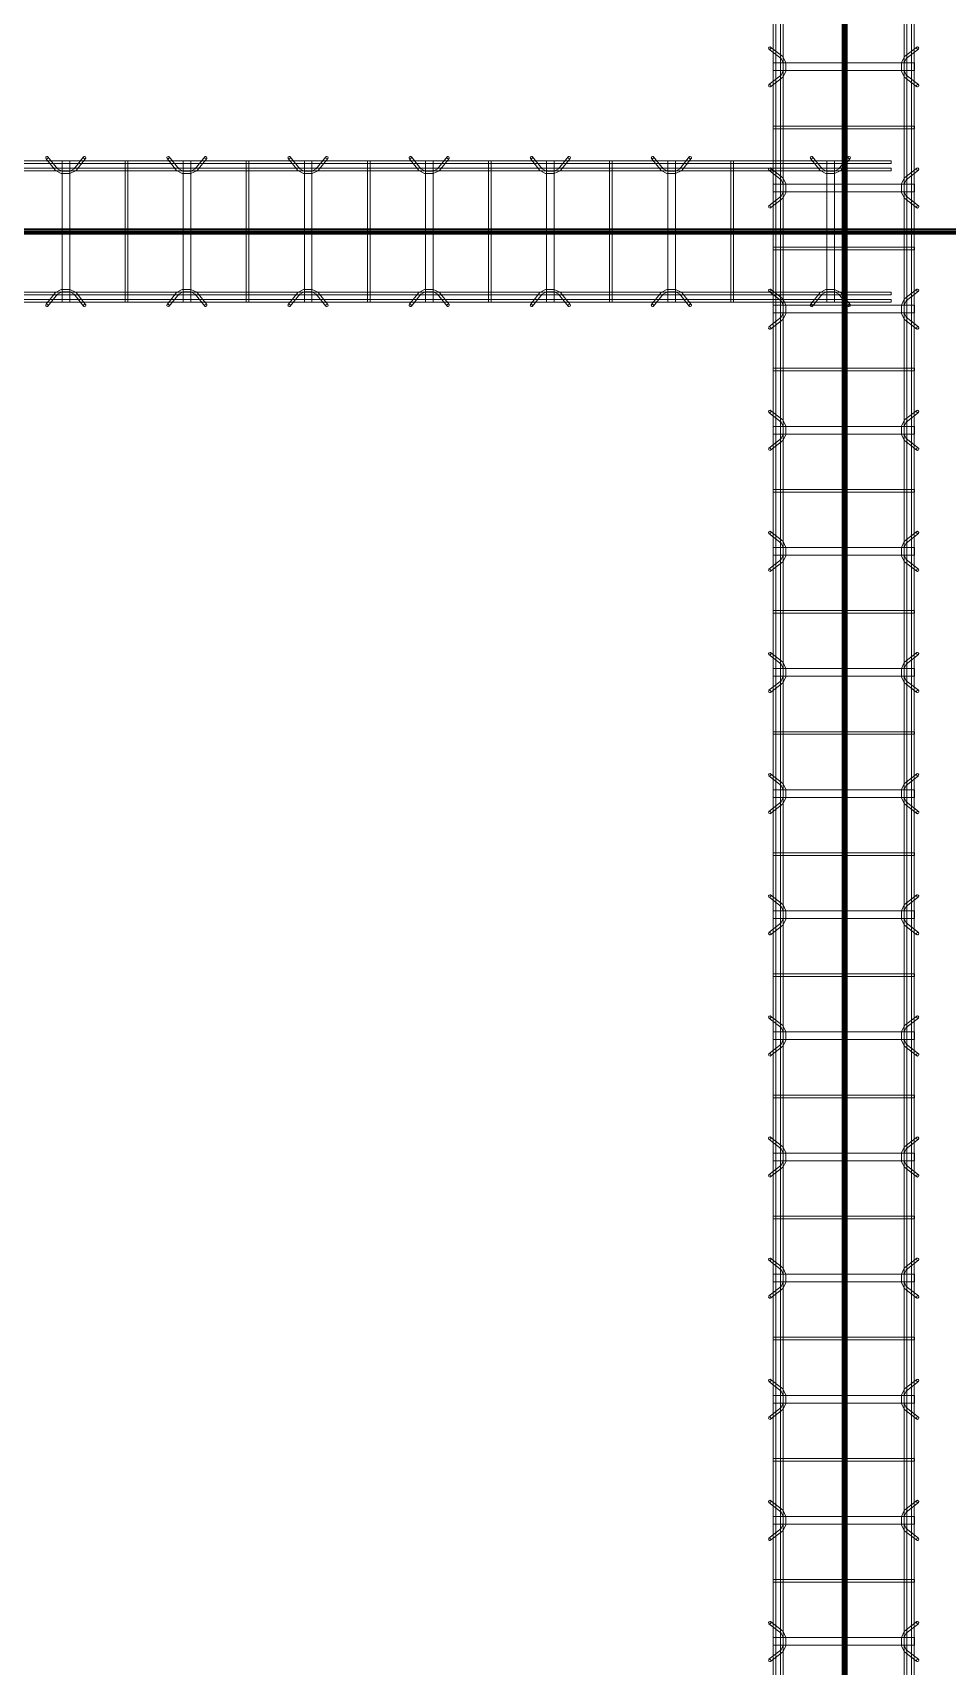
# Model space of a CAD drawing. Header units: inches. Extents: x -19229 to -222, y -6301 to 12387.
# Drawn here: x -3398.3 to -3307.6, y 10325 to 10486.9 of the extents above; entities that cross this region are included whole.
import ezdxf

# ---------------------------------------------------------------- set-up
doc = ezdxf.new("R2010")
doc.units = ezdxf.units.IN
doc.header["$MEASUREMENT"] = 0
doc.linetypes.add('Grid Line 1_2_', pattern=[0.875, 0.5, -0.125, 0.125, -0.125])
for name, color, linetype, lineweight in [('A-GENM', 13, 'Continuous', 9), ('S-BEAM', 12, 'Continuous', 9), ('S-GRID', 1, 'Continuous', 9)]:
    doc.layers.add(name, color=color, linetype=linetype, lineweight=lineweight)

# ---------------------------------------------------------------- blocks, each defined once
blk = doc.blocks.new('Dowel bar assembly - Dowel bar assembly-671876-SLAB ON GROUND JOINTS')
at = {"layer": 'S-BEAM'}
for p, q in [((1628, 1.98), (0, 1.98)), ((0, 1.72), (1628, 1.72)), ((424.02, 2.23), (424.97, 1.03)), ((425.18, 1.19), (424.23, 2.39)), ((425.62, 1.99), (425.62, -12.01)), ((426.38, 1.99), (425.62, 1.99)), ((425.62, 1.99), (426.38, 1.99)), ((426.38, -12.01), (426.38, 1.99)), ((427.76, 2.39), (426.81, 1.19)), ((427.01, 1.03), (427.96, 2.23)), ((431.87, 1.99), (431.87, -12.01)), ((432.13, 1.99), (431.87, 1.99)), ((431.87, 1.99), (432.13, 1.99)), ((432.13, -12.01), (432.13, 1.99)), ((436.02, 2.23), (436.97, 1.03)), ((437.18, 1.19), (436.23, 2.39)), ((437.62, 1.99), (437.62, -12.01)), ((438.38, 1.99), (437.62, 1.99)), ((437.62, 1.99), (438.38, 1.99)), ((438.38, -12.01), (438.38, 1.99)), ((439.76, 2.39), (438.81, 1.19)), ((439.01, 1.03), (439.96, 2.23)), ((443.87, 1.99), (443.87, -12.01)), ((444.13, 1.99), (443.87, 1.99)), ((443.87, 1.99), (444.13, 1.99)), ((444.13, -12.01), (444.13, 1.99)), ((448.02, 2.23), (448.97, 1.03)), ((449.18, 1.19), (448.23, 2.39)), ((449.62, 1.99), (449.62, -12.01)), ((450.38, 1.99), (449.62, 1.99)), ((449.62, 1.99), (450.38, 1.99)), ((450.38, -12.01), (450.38, 1.99)), ((451.76, 2.39), (450.81, 1.19)), ((451.01, 1.03), (451.96, 2.23)), ((455.87, 1.99), (455.87, -12.01)), ((456.13, 1.99), (455.87, 1.99)), ((455.87, 1.99), (456.13, 1.99)), ((456.13, -12.01), (456.13, 1.99)), ((460.02, 2.23), (460.97, 1.03)), ((461.18, 1.19), (460.23, 2.39)), ((461.62, 1.99), (461.62, -12.01)), ((462.38, 1.99), (461.62, 1.99)), ((461.62, 1.99), (462.38, 1.99)), ((462.38, -12.01), (462.38, 1.99)), ((463.76, 2.39), (462.81, 1.19)), ((463.01, 1.03), (463.96, 2.23)), ((467.87, 1.99), (467.87, -12.01)), ((468.13, 1.99), (467.87, 1.99)), ((467.87, 1.99), (468.13, 1.99)), ((468.13, -12.01), (468.13, 1.99)), ((472.02, 2.23), (472.97, 1.03)), ((473.18, 1.19), (472.23, 2.39)), ((473.62, 1.99), (473.62, -12.01)), ((474.38, 1.99), (473.62, 1.99)), ((473.62, 1.99), (474.38, 1.99)), ((474.38, -12.01), (474.38, 1.99)), ((475.76, 2.39), (474.81, 1.19)), ((475.01, 1.03), (475.96, 2.23)), ((479.87, 1.99), (479.87, -12.01)), ((480.13, 1.99), (479.87, 1.99)), ((479.87, 1.99), (480.13, 1.99)), ((480.13, -12.01), (480.13, 1.99)), ((484.02, 2.23), (484.97, 1.03)), ((485.18, 1.19), (484.23, 2.39)), ((485.62, 1.99), (485.62, -12.01)), ((486.38, 1.99), (485.62, 1.99)), ((485.62, 1.99), (486.38, 1.99)), ((486.38, -12.01), (486.38, 1.99)), ((487.76, 2.39), (486.81, 1.19)), ((487.01, 1.03), (487.96, 2.23)), ((491.87, 1.99), (491.87, -12.01)), ((492.13, 1.99), (491.87, 1.99)), ((491.87, 1.99), (492.13, 1.99)), ((492.13, -12.01), (492.13, 1.99)), ((496.02, 2.23), (496.97, 1.03)), ((497.18, 1.19), (496.23, 2.39)), ((497.62, 1.99), (497.62, -12.01)), ((498.38, 1.99), (497.62, 1.99)), ((497.62, 1.99), (498.38, 1.99)), ((498.38, -12.01), (498.38, 1.99)), ((499.76, 2.39), (498.81, 1.19)), ((499.01, 1.03), (499.96, 2.23)), ((503.87, 1.99), (503.87, -12.01)), ((504.13, 1.99), (503.87, 1.99)), ((503.87, 1.99), (504.13, 1.99)), ((504.13, -12.01), (504.13, 1.99)), ((508.02, 2.23), (508.97, 1.03)), ((509.18, 1.19), (508.23, 2.39)), ((509.62, 1.99), (509.62, -12.01)), ((510.38, 1.99), (509.62, 1.99)), ((509.62, 1.99), (510.38, 1.99)), ((510.38, -12.01), (510.38, 1.99)), ((511.76, 2.39), (510.81, 1.19)), ((511.01, 1.03), (511.96, 2.23)), ((515.87, 1.99), (515.87, -12.01)), ((516.13, 1.99), (515.87, 1.99)), ((515.87, 1.99), (516.13, 1.99)), ((516.13, -12.01), (516.13, 1.99)), ((520.02, 2.23), (520.97, 1.03)), ((521.18, 1.19), (520.23, 2.39)), ((521.62, 1.99), (521.62, -12.01)), ((522.38, 1.99), (521.62, 1.99)), ((521.62, 1.99), (522.38, 1.99)), ((522.38, -12.01), (522.38, 1.99)), ((523.76, 2.39), (522.81, 1.19)), ((523.01, 1.03), (523.96, 2.23)), ((527.87, 1.99), (527.87, -12.01)), ((528.13, 1.99), (527.87, 1.99)), ((527.87, 1.99), (528.13, 1.99)), ((528.13, -12.01), (528.13, 1.99)), ((532.02, 2.23), (532.97, 1.03)), ((533.18, 1.19), (532.23, 2.39)), ((533.62, 1.99), (533.62, -12.01)), ((534.38, 1.99), (533.62, 1.99)), ((533.62, 1.99), (534.38, 1.99)), ((534.38, -12.01), (534.38, 1.99)), ((535.76, 2.39), (534.81, 1.19)), ((535.01, 1.03), (535.96, 2.23)), ((539.87, 1.99), (539.87, -12.01)), ((540.13, 1.99), (539.87, 1.99)), ((539.87, 1.99), (540.13, 1.99)), ((540.13, -12.01), (540.13, 1.99)), ((544.02, 2.23), (544.97, 1.03)), ((545.18, 1.19), (544.23, 2.39)), ((545.62, 1.99), (545.62, -12.01)), ((546.38, 1.99), (545.62, 1.99)), ((545.62, 1.99), (546.38, 1.99)), ((546.38, -12.01), (546.38, 1.99)), ((547.76, 2.39), (546.81, 1.19)), ((547.01, 1.03), (547.96, 2.23)), ((551.87, 1.99), (551.87, -12.01)), ((552.13, 1.99), (551.87, 1.99)), ((551.87, 1.99), (552.13, 1.99)), ((552.13, -12.01), (552.13, 1.99)), ((556.02, 2.23), (556.97, 1.03)), ((557.18, 1.19), (556.23, 2.39)), ((557.62, 1.99), (557.62, -12.01)), ((558.38, 1.99), (557.62, 1.99)), ((557.62, 1.99), (558.38, 1.99)), ((558.38, -12.01), (558.38, 1.99)), ((559.76, 2.39), (558.81, 1.19)), ((559.01, 1.03), (559.96, 2.23)), ((563.87, 1.99), (563.87, -12.01)), ((564.13, 1.99), (563.87, 1.99)), ((563.87, 1.99), (564.13, 1.99)), ((564.13, -12.01), (564.13, 1.99)), ((568.02, 2.23), (568.97, 1.03)), ((569.18, 1.19), (568.23, 2.39)), ((569.62, 1.99), (569.62, -12.01)), ((570.38, 1.99), (569.62, 1.99)), ((569.62, 1.99), (570.38, 1.99)), ((570.38, -12.01), (570.38, 1.99)), ((571.76, 2.39), (570.81, 1.19)), ((571.01, 1.03), (571.96, 2.23)), ((575.87, 1.99), (575.87, -12.01)), ((576.13, 1.99), (575.87, 1.99)), ((575.87, 1.99), (576.13, 1.99)), ((576.13, -12.01), (576.13, 1.99)), ((580.02, 2.23), (580.97, 1.03)), ((581.18, 1.19), (580.23, 2.39)), ((581.62, 1.99), (581.62, -12.01)), ((582.38, 1.99), (581.62, 1.99)), ((581.62, 1.99), (582.38, 1.99)), ((582.38, -12.01), (582.38, 1.99)), ((583.76, 2.39), (582.81, 1.19)), ((583.01, 1.03), (583.96, 2.23)), ((1628, 1.25), (0, 1.25)), ((0, 0.99), (1628, 0.99)), ((1628, -11.01), (0, -11.01)), ((0, -11.27), (1628, -11.27)), ((424.97, -11.05), (424.02, -12.25)), ((424.23, -12.41), (425.18, -11.21)), ((426.81, -11.21), (427.76, -12.41)), ((427.96, -12.25), (427.01, -11.05)), ((436.97, -11.05), (436.02, -12.25)), ((436.23, -12.41), (437.18, -11.21)), ((438.81, -11.21), (439.76, -12.41)), ((439.96, -12.25), (439.01, -11.05)), ((448.97, -11.05), (448.02, -12.25)), ((448.23, -12.41), (449.18, -11.21)), ((450.81, -11.21), (451.76, -12.41)), ((451.96, -12.25), (451.01, -11.05)), ((460.97, -11.05), (460.02, -12.25)), ((460.23, -12.41), (461.18, -11.21)), ((462.81, -11.21), (463.76, -12.41)), ((463.96, -12.25), (463.01, -11.05)), ((472.97, -11.05), (472.02, -12.25)), ((472.23, -12.41), (473.18, -11.21)), ((474.81, -11.21), (475.76, -12.41)), ((475.96, -12.25), (475.01, -11.05)), ((484.97, -11.05), (484.02, -12.25)), ((484.23, -12.41), (485.18, -11.21)), ((486.81, -11.21), (487.76, -12.41)), ((487.96, -12.25), (487.01, -11.05)), ((496.97, -11.05), (496.02, -12.25)), ((496.23, -12.41), (497.18, -11.21)), ((498.81, -11.21), (499.76, -12.41)), ((499.96, -12.25), (499.01, -11.05)), ((508.97, -11.05), (508.02, -12.25)), ((508.23, -12.41), (509.18, -11.21)), ((510.81, -11.21), (511.76, -12.41)), ((511.96, -12.25), (511.01, -11.05)), ((520.97, -11.05), (520.02, -12.25)), ((520.23, -12.41), (521.18, -11.21)), ((522.81, -11.21), (523.76, -12.41)), ((523.96, -12.25), (523.01, -11.05)), ((532.97, -11.05), (532.02, -12.25)), ((532.23, -12.41), (533.18, -11.21)), ((534.81, -11.21), (535.76, -12.41)), ((535.96, -12.25), (535.01, -11.05)), ((544.97, -11.05), (544.02, -12.25)), ((544.23, -12.41), (545.18, -11.21)), ((546.81, -11.21), (547.76, -12.41)), ((547.96, -12.25), (547.01, -11.05)), ((556.97, -11.05), (556.02, -12.25)), ((556.23, -12.41), (557.18, -11.21)), ((558.81, -11.21), (559.76, -12.41)), ((559.96, -12.25), (559.01, -11.05)), ((568.97, -11.05), (568.02, -12.25)), ((568.23, -12.41), (569.18, -11.21)), ((570.81, -11.21), (571.76, -12.41)), ((571.96, -12.25), (571.01, -11.05)), ((580.97, -11.05), (580.02, -12.25)), ((580.23, -12.41), (581.18, -11.21)), ((582.81, -11.21), (583.76, -12.41)), ((583.96, -12.25), (583.01, -11.05)), ((1628, -11.74), (0, -11.74)), ((0, -12), (1628, -12)), ((426.38, -12.01), (425.62, -12.01)), ((425.62, -12.01), (426.38, -12.01)), ((432.13, -12.01), (431.87, -12.01)), ((431.87, -12.01), (432.13, -12.01)), ((438.38, -12.01), (437.62, -12.01)), ((437.62, -12.01), (438.38, -12.01)), ((444.13, -12.01), (443.87, -12.01)), ((443.87, -12.01), (444.13, -12.01)), ((450.38, -12.01), (449.62, -12.01)), ((449.62, -12.01), (450.38, -12.01)), ((456.13, -12.01), (455.87, -12.01)), ((455.87, -12.01), (456.13, -12.01)), ((462.38, -12.01), (461.62, -12.01)), ((461.62, -12.01), (462.38, -12.01)), ((468.13, -12.01), (467.87, -12.01)), ((467.87, -12.01), (468.13, -12.01)), ((474.38, -12.01), (473.62, -12.01)), ((473.62, -12.01), (474.38, -12.01)), ((480.13, -12.01), (479.87, -12.01)), ((479.87, -12.01), (480.13, -12.01)), ((486.38, -12.01), (485.62, -12.01)), ((485.62, -12.01), (486.38, -12.01)), ((492.13, -12.01), (491.87, -12.01)), ((491.87, -12.01), (492.13, -12.01)), ((498.38, -12.01), (497.62, -12.01)), ((497.62, -12.01), (498.38, -12.01)), ((504.13, -12.01), (503.87, -12.01)), ((503.87, -12.01), (504.13, -12.01)), ((510.38, -12.01), (509.62, -12.01)), ((509.62, -12.01), (510.38, -12.01)), ((516.13, -12.01), (515.87, -12.01)), ((515.87, -12.01), (516.13, -12.01)), ((522.38, -12.01), (521.62, -12.01)), ((521.62, -12.01), (522.38, -12.01)), ((528.13, -12.01), (527.87, -12.01)), ((527.87, -12.01), (528.13, -12.01)), ((534.38, -12.01), (533.62, -12.01)), ((533.62, -12.01), (534.38, -12.01)), ((540.13, -12.01), (539.87, -12.01)), ((539.87, -12.01), (540.13, -12.01)), ((546.38, -12.01), (545.62, -12.01)), ((545.62, -12.01), (546.38, -12.01)), ((552.13, -12.01), (551.87, -12.01)), ((551.87, -12.01), (552.13, -12.01)), ((558.38, -12.01), (557.62, -12.01)), ((557.62, -12.01), (558.38, -12.01)), ((564.13, -12.01), (563.87, -12.01)), ((563.87, -12.01), (564.13, -12.01)), ((570.38, -12.01), (569.62, -12.01)), ((569.62, -12.01), (570.38, -12.01)), ((576.13, -12.01), (575.87, -12.01)), ((575.87, -12.01), (576.13, -12.01)), ((582.38, -12.01), (581.62, -12.01)), ((581.62, -12.01), (582.38, -12.01))]:
    blk.add_line(p, q, dxfattribs=at)
at = {"layer": 'S-BEAM', "flags": 128}
for points in [[(424.97, 1.03), (425.53, 0.73), (426.39, 0.72), (426.97, 0.99), (427.01, 1.03)], [(425.18, 1.19), (425.62, 0.97), (426.38, 0.98), (426.81, 1.19)], [(436.97, 1.03), (437.53, 0.73), (438.39, 0.72), (438.97, 0.99), (439.01, 1.03)], [(437.18, 1.19), (437.62, 0.97), (438.38, 0.98), (438.81, 1.19)], [(448.97, 1.03), (449.53, 0.73), (450.39, 0.72), (450.97, 0.99), (451.01, 1.03)], [(449.18, 1.19), (449.62, 0.97), (450.38, 0.98), (450.81, 1.19)], [(460.97, 1.03), (461.53, 0.73), (462.39, 0.72), (462.97, 0.99), (463.01, 1.03)], [(461.18, 1.19), (461.62, 0.97), (462.38, 0.98), (462.81, 1.19)], [(472.97, 1.03), (473.53, 0.73), (474.39, 0.72), (474.97, 0.99), (475.01, 1.03)], [(473.18, 1.19), (473.62, 0.97), (474.38, 0.98), (474.81, 1.19)], [(484.97, 1.03), (485.53, 0.73), (486.39, 0.72), (486.97, 0.99), (487.01, 1.03)], [(485.18, 1.19), (485.62, 0.97), (486.38, 0.98), (486.81, 1.19)], [(496.97, 1.03), (497.53, 0.73), (498.39, 0.72), (498.97, 0.99), (499.01, 1.03)], [(497.18, 1.19), (497.62, 0.97), (498.38, 0.98), (498.81, 1.19)], [(508.97, 1.03), (509.53, 0.73), (510.39, 0.72), (510.97, 0.99), (511.01, 1.03)], [(509.18, 1.19), (509.62, 0.97), (510.38, 0.98), (510.81, 1.19)], [(520.97, 1.03), (521.53, 0.73), (522.39, 0.72), (522.97, 0.99), (523.01, 1.03)], [(521.18, 1.19), (521.62, 0.97), (522.38, 0.98), (522.81, 1.19)], [(532.97, 1.03), (533.53, 0.73), (534.39, 0.72), (534.97, 0.99), (535.01, 1.03)], [(533.18, 1.19), (533.62, 0.97), (534.38, 0.98), (534.81, 1.19)], [(544.97, 1.03), (545.53, 0.73), (546.39, 0.72), (546.97, 0.99), (547.01, 1.03)], [(545.18, 1.19), (545.62, 0.97), (546.38, 0.98), (546.81, 1.19)], [(556.97, 1.03), (557.53, 0.73), (558.39, 0.72), (558.97, 0.99), (559.01, 1.03)], [(557.18, 1.19), (557.62, 0.97), (558.38, 0.98), (558.81, 1.19)], [(568.97, 1.03), (569.53, 0.73), (570.39, 0.72), (570.97, 0.99), (571.01, 1.03)], [(569.18, 1.19), (569.62, 0.97), (570.38, 0.98), (570.81, 1.19)], [(580.97, 1.03), (581.53, 0.73), (582.39, 0.72), (582.97, 0.99), (583.01, 1.03)], [(581.18, 1.19), (581.62, 0.97), (582.38, 0.98), (582.81, 1.19)], [(424.97, -11.05), (425.53, -10.75), (426.39, -10.74), (426.97, -11.01), (427.01, -11.05)], [(425.18, -11.21), (425.62, -10.99), (426.38, -11), (426.81, -11.21)], [(436.97, -11.05), (437.53, -10.75), (438.39, -10.74), (438.97, -11.01), (439.01, -11.05)], [(437.18, -11.21), (437.62, -10.99), (438.38, -11), (438.81, -11.21)], [(448.97, -11.05), (449.53, -10.75), (450.39, -10.74), (450.97, -11.01), (451.01, -11.05)], [(449.18, -11.21), (449.62, -10.99), (450.38, -11), (450.81, -11.21)], [(460.97, -11.05), (461.53, -10.75), (462.39, -10.74), (462.97, -11.01), (463.01, -11.05)], [(461.18, -11.21), (461.62, -10.99), (462.38, -11), (462.81, -11.21)], [(472.97, -11.05), (473.53, -10.75), (474.39, -10.74), (474.97, -11.01), (475.01, -11.05)], [(473.18, -11.21), (473.62, -10.99), (474.38, -11), (474.81, -11.21)], [(484.97, -11.05), (485.53, -10.75), (486.39, -10.74), (486.97, -11.01), (487.01, -11.05)], [(485.18, -11.21), (485.62, -10.99), (486.38, -11), (486.81, -11.21)], [(496.97, -11.05), (497.53, -10.75), (498.39, -10.74), (498.97, -11.01), (499.01, -11.05)], [(497.18, -11.21), (497.62, -10.99), (498.38, -11), (498.81, -11.21)], [(508.97, -11.05), (509.53, -10.75), (510.39, -10.74), (510.97, -11.01), (511.01, -11.05)], [(509.18, -11.21), (509.62, -10.99), (510.38, -11), (510.81, -11.21)], [(520.97, -11.05), (521.53, -10.75), (522.39, -10.74), (522.97, -11.01), (523.01, -11.05)], [(521.18, -11.21), (521.62, -10.99), (522.38, -11), (522.81, -11.21)], [(532.97, -11.05), (533.53, -10.75), (534.39, -10.74), (534.97, -11.01), (535.01, -11.05)], [(533.18, -11.21), (533.62, -10.99), (534.38, -11), (534.81, -11.21)], [(544.97, -11.05), (545.53, -10.75), (546.39, -10.74), (546.97, -11.01), (547.01, -11.05)], [(545.18, -11.21), (545.62, -10.99), (546.38, -11), (546.81, -11.21)], [(556.97, -11.05), (557.53, -10.75), (558.39, -10.74), (558.97, -11.01), (559.01, -11.05)], [(557.18, -11.21), (557.62, -10.99), (558.38, -11), (558.81, -11.21)], [(568.97, -11.05), (569.53, -10.75), (570.39, -10.74), (570.97, -11.01), (571.01, -11.05)], [(569.18, -11.21), (569.62, -10.99), (570.38, -11), (570.81, -11.21)], [(580.97, -11.05), (581.53, -10.75), (582.39, -10.74), (582.97, -11.01), (583.01, -11.05)], [(581.18, -11.21), (581.62, -10.99), (582.38, -11), (582.81, -11.21)]]:
    blk.add_lwpolyline(points, dxfattribs=at)
at = {"layer": 'S-BEAM'}
for centre, major_axis, start_param, end_param in [((424.12, 2.31), (0.101, 0.08), 5.709265, 8.850858), ((424.12, 2.31), (0.101, 0.08), 2.567673, 5.709265), ((427.86, 2.31), (-0.101, 0.08), 3.715513, 6.857105), ((427.86, 2.31), (-0.101, 0.08), 0.57392, 3.715513), ((436.12, 2.31), (0.101, 0.08), 5.709265, 8.850858), ((436.12, 2.31), (0.101, 0.08), 2.567673, 5.709265), ((439.86, 2.31), (-0.101, 0.08), 3.715513, 6.857105), ((439.86, 2.31), (-0.101, 0.08), 0.57392, 3.715513), ((448.12, 2.31), (0.101, 0.08), 5.709265, 8.850858), ((448.12, 2.31), (0.101, 0.08), 2.567673, 5.709265), ((451.86, 2.31), (-0.101, 0.08), 3.715513, 6.857105), ((451.86, 2.31), (-0.101, 0.08), 0.57392, 3.715513), ((460.12, 2.31), (0.101, 0.08), 5.709265, 8.850858), ((460.12, 2.31), (0.101, 0.08), 2.567673, 5.709265), ((463.86, 2.31), (-0.101, 0.08), 3.715513, 6.857105), ((463.86, 2.31), (-0.101, 0.08), 0.57392, 3.715513), ((472.12, 2.31), (0.101, 0.08), 5.709265, 8.850858), ((472.12, 2.31), (0.101, 0.08), 2.567673, 5.709265), ((475.86, 2.31), (-0.101, 0.08), 3.715513, 6.857105), ((475.86, 2.31), (-0.101, 0.08), 0.57392, 3.715513), ((484.12, 2.31), (0.101, 0.08), 5.709265, 8.850858), ((484.12, 2.31), (0.101, 0.08), 2.567673, 5.709265), ((487.86, 2.31), (-0.101, 0.08), 3.715513, 6.857105), ((487.86, 2.31), (-0.101, 0.08), 0.57392, 3.715513), ((496.12, 2.31), (0.101, 0.08), 5.709265, 8.850858), ((496.12, 2.31), (0.101, 0.08), 2.567673, 5.709265), ((499.86, 2.31), (-0.101, 0.08), 3.715513, 6.857105), ((499.86, 2.31), (-0.101, 0.08), 0.57392, 3.715513), ((508.12, 2.31), (0.101, 0.08), 5.709265, 8.850858), ((508.12, 2.31), (0.101, 0.08), 2.567673, 5.709265), ((511.86, 2.31), (-0.101, 0.08), 3.715513, 6.857105), ((511.86, 2.31), (-0.101, 0.08), 0.57392, 3.715513), ((520.12, 2.31), (0.101, 0.08), 5.709265, 8.850858), ((520.12, 2.31), (0.101, 0.08), 2.567673, 5.709265), ((523.86, 2.31), (-0.101, 0.08), 3.715513, 6.857105), ((523.86, 2.31), (-0.101, 0.08), 0.57392, 3.715513), ((532.12, 2.31), (0.101, 0.08), 5.709265, 8.850858), ((532.12, 2.31), (0.101, 0.08), 2.567673, 5.709265), ((535.86, 2.31), (-0.101, 0.08), 3.715513, 6.857105), ((535.86, 2.31), (-0.101, 0.08), 0.57392, 3.715513), ((544.12, 2.31), (0.101, 0.08), 5.709265, 8.850858), ((544.12, 2.31), (0.101, 0.08), 2.567673, 5.709265), ((547.86, 2.31), (-0.101, 0.08), 3.715513, 6.857105), ((547.86, 2.31), (-0.101, 0.08), 0.57392, 3.715513), ((556.12, 2.31), (0.101, 0.08), 5.709265, 8.850858), ((556.12, 2.31), (0.101, 0.08), 2.567673, 5.709265), ((559.86, 2.31), (-0.101, 0.08), 3.715513, 6.857105), ((559.86, 2.31), (-0.101, 0.08), 0.57392, 3.715513), ((568.12, 2.31), (0.101, 0.08), 5.709265, 8.850858), ((568.12, 2.31), (0.101, 0.08), 2.567673, 5.709265), ((571.86, 2.31), (-0.101, 0.08), 3.715513, 6.857105), ((571.86, 2.31), (-0.101, 0.08), 0.57392, 3.715513), ((580.12, 2.31), (0.101, 0.08), 5.709265, 8.850858), ((580.12, 2.31), (0.101, 0.08), 2.567673, 5.709265), ((583.86, 2.31), (-0.101, 0.08), 3.715513, 6.857105), ((583.86, 2.31), (-0.101, 0.08), 0.57392, 3.715513), ((424.12, -12.33), (-0.101, 0.08), 3.715513, 6.857105), ((424.12, -12.33), (-0.101, 0.08), 0.57392, 3.715513), ((427.86, -12.33), (0.101, 0.08), 5.709265, 8.850858), ((427.86, -12.33), (0.101, 0.08), 2.567673, 5.709265), ((436.12, -12.33), (-0.101, 0.08), 3.715513, 6.857105), ((436.12, -12.33), (-0.101, 0.08), 0.57392, 3.715513), ((439.86, -12.33), (0.101, 0.08), 5.709265, 8.850858), ((439.86, -12.33), (0.101, 0.08), 2.567673, 5.709265), ((448.12, -12.33), (-0.101, 0.08), 3.715513, 6.857105), ((448.12, -12.33), (-0.101, 0.08), 0.57392, 3.715513), ((451.86, -12.33), (0.101, 0.08), 5.709265, 8.850858), ((451.86, -12.33), (0.101, 0.08), 2.567673, 5.709265), ((460.12, -12.33), (-0.101, 0.08), 3.715513, 6.857105), ((460.12, -12.33), (-0.101, 0.08), 0.57392, 3.715513), ((463.86, -12.33), (0.101, 0.08), 5.709265, 8.850858), ((463.86, -12.33), (0.101, 0.08), 2.567673, 5.709265), ((472.12, -12.33), (-0.101, 0.08), 3.715513, 6.857105), ((472.12, -12.33), (-0.101, 0.08), 0.57392, 3.715513), ((475.86, -12.33), (0.101, 0.08), 5.709265, 8.850858), ((475.86, -12.33), (0.101, 0.08), 2.567673, 5.709265), ((484.12, -12.33), (-0.101, 0.08), 3.715513, 6.857105), ((484.12, -12.33), (-0.101, 0.08), 0.57392, 3.715513), ((487.86, -12.33), (0.101, 0.08), 5.709265, 8.850858), ((487.86, -12.33), (0.101, 0.08), 2.567673, 5.709265), ((496.12, -12.33), (-0.101, 0.08), 3.715513, 6.857105), ((496.12, -12.33), (-0.101, 0.08), 0.57392, 3.715513), ((499.86, -12.33), (0.101, 0.08), 5.709265, 8.850858), ((499.86, -12.33), (0.101, 0.08), 2.567673, 5.709265), ((508.12, -12.33), (-0.101, 0.08), 3.715513, 6.857105), ((508.12, -12.33), (-0.101, 0.08), 0.57392, 3.715513), ((511.86, -12.33), (0.101, 0.08), 5.709265, 8.850858), ((511.86, -12.33), (0.101, 0.08), 2.567673, 5.709265), ((520.12, -12.33), (-0.101, 0.08), 3.715513, 6.857105), ((520.12, -12.33), (-0.101, 0.08), 0.57392, 3.715513), ((523.86, -12.33), (0.101, 0.08), 5.709265, 8.850858), ((523.86, -12.33), (0.101, 0.08), 2.567673, 5.709265), ((532.12, -12.33), (-0.101, 0.08), 3.715513, 6.857105), ((532.12, -12.33), (-0.101, 0.08), 0.57392, 3.715513), ((535.86, -12.33), (0.101, 0.08), 5.709265, 8.850858), ((535.86, -12.33), (0.101, 0.08), 2.567673, 5.709265), ((544.12, -12.33), (-0.101, 0.08), 3.715513, 6.857105), ((544.12, -12.33), (-0.101, 0.08), 0.57392, 3.715513), ((547.86, -12.33), (0.101, 0.08), 5.709265, 8.850858), ((547.86, -12.33), (0.101, 0.08), 2.567673, 5.709265), ((556.12, -12.33), (-0.101, 0.08), 3.715513, 6.857105), ((556.12, -12.33), (-0.101, 0.08), 0.57392, 3.715513), ((559.86, -12.33), (0.101, 0.08), 5.709265, 8.850858), ((559.86, -12.33), (0.101, 0.08), 2.567673, 5.709265), ((568.12, -12.33), (-0.101, 0.08), 3.715513, 6.857105), ((568.12, -12.33), (-0.101, 0.08), 0.57392, 3.715513), ((571.86, -12.33), (0.101, 0.08), 5.709265, 8.850858), ((571.86, -12.33), (0.101, 0.08), 2.567673, 5.709265), ((580.12, -12.33), (-0.101, 0.08), 3.715513, 6.857105), ((580.12, -12.33), (-0.101, 0.08), 0.57392, 3.715513), ((583.86, -12.33), (0.101, 0.08), 5.709265, 8.850858), ((583.86, -12.33), (0.101, 0.08), 2.567673, 5.709265)]:
    blk.add_ellipse(centre, major_axis=major_axis, ratio=0.816528, start_param=start_param, end_param=end_param, dxfattribs=at)
blk = doc.blocks.new('Dowel bar assembly - Dowel bar assembly-672941-SLAB ON GROUND JOINTS')
at = {"layer": 'S-BEAM'}
for p, q in [((147.75, 1.98), (0, 1.98)), ((0, 1.98), (0, 1.72)), ((0, 1.72), (0, 1.98)), ((0, 1.72), (147.75, 1.72)), ((4.02, 2.23), (4.97, 1.03)), ((5.18, 1.19), (4.23, 2.39)), ((5.63, 1.99), (5.63, -12.01)), ((6.38, 1.99), (5.63, 1.99)), ((5.63, 1.99), (6.38, 1.99)), ((6.38, -12.01), (6.38, 1.99)), ((7.76, 2.39), (6.81, 1.19)), ((7.01, 1.03), (7.96, 2.23)), ((11.87, 1.99), (11.87, -12.01)), ((12.13, 1.99), (11.87, 1.99)), ((11.87, 1.99), (12.13, 1.99)), ((12.13, -12.01), (12.13, 1.99)), ((16.02, 2.23), (16.97, 1.03)), ((17.18, 1.19), (16.23, 2.39)), ((17.63, 1.99), (17.63, -12.01)), ((18.38, 1.99), (17.63, 1.99)), ((17.63, 1.99), (18.38, 1.99)), ((18.38, -12.01), (18.38, 1.99)), ((19.76, 2.39), (18.81, 1.19)), ((19.01, 1.03), (19.96, 2.23)), ((23.87, 1.99), (23.87, -12.01)), ((24.13, 1.99), (23.87, 1.99)), ((23.87, 1.99), (24.13, 1.99)), ((24.13, -12.01), (24.13, 1.99)), ((28.02, 2.23), (28.97, 1.03)), ((29.18, 1.19), (28.23, 2.39)), ((29.63, 1.99), (29.63, -12.01)), ((30.38, 1.99), (29.63, 1.99)), ((29.63, 1.99), (30.38, 1.99)), ((30.38, -12.01), (30.38, 1.99)), ((31.76, 2.39), (30.81, 1.19)), ((31.01, 1.03), (31.96, 2.23)), ((35.87, 1.99), (35.87, -12.01)), ((36.13, 1.99), (35.87, 1.99)), ((35.87, 1.99), (36.13, 1.99)), ((36.13, -12.01), (36.13, 1.99)), ((40.02, 2.23), (40.97, 1.03)), ((41.18, 1.19), (40.23, 2.39)), ((41.63, 1.99), (41.63, -12.01)), ((42.38, 1.99), (41.63, 1.99)), ((41.63, 1.99), (42.38, 1.99)), ((42.38, -12.01), (42.38, 1.99)), ((43.76, 2.39), (42.81, 1.19)), ((43.01, 1.03), (43.96, 2.23)), ((47.87, 1.99), (47.87, -12.01)), ((48.13, 1.99), (47.87, 1.99)), ((47.87, 1.99), (48.13, 1.99)), ((48.13, -12.01), (48.13, 1.99)), ((52.02, 2.23), (52.97, 1.03)), ((53.18, 1.19), (52.23, 2.39)), ((53.63, 1.99), (53.63, -12.01)), ((54.38, 1.99), (53.63, 1.99)), ((53.63, 1.99), (54.38, 1.99)), ((54.38, -12.01), (54.38, 1.99)), ((55.76, 2.39), (54.81, 1.19)), ((55.01, 1.03), (55.96, 2.23)), ((59.87, 1.99), (59.87, -12.01)), ((60.13, 1.99), (59.87, 1.99)), ((59.87, 1.99), (60.13, 1.99)), ((60.13, -12.01), (60.13, 1.99)), ((64.02, 2.23), (64.97, 1.03)), ((65.18, 1.19), (64.23, 2.39)), ((65.63, 1.99), (65.63, -12.01)), ((66.38, 1.99), (65.63, 1.99)), ((65.63, 1.99), (66.38, 1.99)), ((66.38, -12.01), (66.38, 1.99)), ((67.76, 2.39), (66.81, 1.19)), ((67.01, 1.03), (67.96, 2.23)), ((71.87, 1.99), (71.87, -12.01)), ((72.13, 1.99), (71.87, 1.99)), ((71.87, 1.99), (72.13, 1.99)), ((72.13, -12.01), (72.13, 1.99)), ((76.02, 2.23), (76.97, 1.03)), ((77.18, 1.19), (76.23, 2.39)), ((77.63, 1.99), (77.63, -12.01)), ((78.38, 1.99), (77.63, 1.99)), ((77.63, 1.99), (78.38, 1.99)), ((78.38, -12.01), (78.38, 1.99)), ((79.76, 2.39), (78.81, 1.19)), ((79.01, 1.03), (79.96, 2.23)), ((83.87, 1.99), (83.87, -12.01)), ((84.13, 1.99), (83.87, 1.99)), ((83.87, 1.99), (84.13, 1.99)), ((84.13, -12.01), (84.13, 1.99)), ((88.02, 2.23), (88.97, 1.03)), ((89.18, 1.19), (88.23, 2.39)), ((89.63, 1.99), (89.63, -12.01)), ((90.38, 1.99), (89.63, 1.99)), ((89.63, 1.99), (90.38, 1.99)), ((90.38, -12.01), (90.38, 1.99)), ((91.76, 2.39), (90.81, 1.19)), ((91.01, 1.03), (91.96, 2.23)), ((95.87, 1.99), (95.87, -12.01)), ((96.13, 1.99), (95.87, 1.99)), ((95.87, 1.99), (96.13, 1.99)), ((96.13, -12.01), (96.13, 1.99)), ((100.02, 2.23), (100.97, 1.03)), ((101.18, 1.19), (100.23, 2.39)), ((101.63, 1.99), (101.63, -12.01)), ((102.38, 1.99), (101.63, 1.99)), ((101.63, 1.99), (102.38, 1.99)), ((102.38, -12.01), (102.38, 1.99)), ((103.76, 2.39), (102.81, 1.19)), ((103.01, 1.03), (103.96, 2.23)), ((107.87, 1.99), (107.87, -12.01)), ((108.13, 1.99), (107.87, 1.99)), ((107.87, 1.99), (108.13, 1.99)), ((108.13, -12.01), (108.13, 1.99)), ((112.02, 2.23), (112.97, 1.03)), ((113.18, 1.19), (112.23, 2.39)), ((113.63, 1.99), (113.63, -12.01)), ((114.38, 1.99), (113.63, 1.99)), ((113.63, 1.99), (114.38, 1.99)), ((114.38, -12.01), (114.38, 1.99)), ((115.76, 2.39), (114.81, 1.19)), ((115.01, 1.03), (115.96, 2.23)), ((119.87, 1.99), (119.87, -12.01)), ((120.13, 1.99), (119.87, 1.99)), ((119.87, 1.99), (120.13, 1.99)), ((120.13, -12.01), (120.13, 1.99)), ((124.02, 2.23), (124.97, 1.03)), ((125.18, 1.19), (124.23, 2.39)), ((125.63, 1.99), (125.63, -12.01)), ((126.38, 1.99), (125.63, 1.99)), ((125.63, 1.99), (126.38, 1.99)), ((126.38, -12.01), (126.38, 1.99)), ((127.76, 2.39), (126.81, 1.19)), ((127.01, 1.03), (127.96, 2.23)), ((131.87, 1.99), (131.87, -12.01)), ((132.13, 1.99), (131.87, 1.99)), ((131.87, 1.99), (132.13, 1.99)), ((132.13, -12.01), (132.13, 1.99)), ((139.77, 2.23), (140.72, 1.03)), ((140.93, 1.19), (139.98, 2.39)), ((141.38, 1.99), (141.38, -12.01)), ((142.13, 1.99), (141.38, 1.99)), ((141.38, 1.99), (142.13, 1.99)), ((142.13, -12.01), (142.13, 1.99)), ((143.51, 2.39), (142.56, 1.19)), ((142.76, 1.03), (143.71, 2.23)), ((147.75, 1.98), (147.75, 1.72)), ((147.75, 1.72), (147.75, 1.98)), ((147.75, 1.25), (0, 1.25)), ((0, 0.99), (0, 1.25)), ((0, 1.25), (0, 0.99)), ((0, 0.99), (147.75, 0.99)), ((147.75, 0.99), (147.75, 1.25)), ((147.75, 1.25), (147.75, 0.99)), ((147.75, -11.01), (0, -11.01)), ((0, -11.27), (0, -11.01)), ((0, -11.01), (0, -11.27)), ((0, -11.27), (147.75, -11.27)), ((4.97, -11.05), (4.02, -12.25)), ((4.23, -12.41), (5.18, -11.21)), ((6.81, -11.21), (7.76, -12.41)), ((7.96, -12.25), (7.01, -11.05)), ((16.97, -11.05), (16.02, -12.25)), ((16.23, -12.41), (17.18, -11.21)), ((18.81, -11.21), (19.76, -12.41)), ((19.96, -12.25), (19.01, -11.05)), ((28.97, -11.05), (28.02, -12.25)), ((28.23, -12.41), (29.18, -11.21)), ((30.81, -11.21), (31.76, -12.41)), ((31.96, -12.25), (31.01, -11.05)), ((40.97, -11.05), (40.02, -12.25)), ((40.23, -12.41), (41.18, -11.21)), ((42.81, -11.21), (43.76, -12.41)), ((43.96, -12.25), (43.01, -11.05)), ((52.97, -11.05), (52.02, -12.25)), ((52.23, -12.41), (53.18, -11.21)), ((54.81, -11.21), (55.76, -12.41)), ((55.96, -12.25), (55.01, -11.05)), ((64.97, -11.05), (64.02, -12.25)), ((64.23, -12.41), (65.18, -11.21)), ((66.81, -11.21), (67.76, -12.41)), ((67.96, -12.25), (67.01, -11.05)), ((76.97, -11.05), (76.02, -12.25)), ((76.23, -12.41), (77.18, -11.21)), ((78.81, -11.21), (79.76, -12.41)), ((79.96, -12.25), (79.01, -11.05)), ((88.97, -11.05), (88.02, -12.25)), ((88.23, -12.41), (89.18, -11.21)), ((90.81, -11.21), (91.76, -12.41)), ((91.96, -12.25), (91.01, -11.05)), ((100.97, -11.05), (100.02, -12.25)), ((100.23, -12.41), (101.18, -11.21)), ((102.81, -11.21), (103.76, -12.41)), ((103.96, -12.25), (103.01, -11.05)), ((112.97, -11.05), (112.02, -12.25)), ((112.23, -12.41), (113.18, -11.21)), ((114.81, -11.21), (115.76, -12.41)), ((115.96, -12.25), (115.01, -11.05)), ((124.97, -11.05), (124.02, -12.25)), ((124.23, -12.41), (125.18, -11.21)), ((126.81, -11.21), (127.76, -12.41)), ((127.96, -12.25), (127.01, -11.05)), ((140.72, -11.05), (139.77, -12.25)), ((139.98, -12.41), (140.93, -11.21)), ((142.56, -11.21), (143.51, -12.41)), ((143.71, -12.25), (142.76, -11.05)), ((147.75, -11.27), (147.75, -11.01)), ((147.75, -11.01), (147.75, -11.27)), ((147.75, -11.74), (0, -11.74)), ((0, -12), (0, -11.74)), ((0, -11.74), (0, -12)), ((0, -12), (147.75, -12)), ((6.38, -12.01), (5.63, -12.01)), ((5.63, -12.01), (6.38, -12.01)), ((12.13, -12.01), (11.87, -12.01)), ((11.87, -12.01), (12.13, -12.01)), ((18.38, -12.01), (17.63, -12.01)), ((17.63, -12.01), (18.38, -12.01)), ((24.13, -12.01), (23.87, -12.01)), ((23.87, -12.01), (24.13, -12.01)), ((30.38, -12.01), (29.63, -12.01)), ((29.63, -12.01), (30.38, -12.01)), ((36.13, -12.01), (35.87, -12.01)), ((35.87, -12.01), (36.13, -12.01)), ((42.38, -12.01), (41.63, -12.01)), ((41.63, -12.01), (42.38, -12.01)), ((48.13, -12.01), (47.87, -12.01)), ((47.87, -12.01), (48.13, -12.01)), ((54.38, -12.01), (53.63, -12.01)), ((53.63, -12.01), (54.38, -12.01)), ((60.13, -12.01), (59.87, -12.01)), ((59.87, -12.01), (60.13, -12.01)), ((66.38, -12.01), (65.63, -12.01)), ((65.63, -12.01), (66.38, -12.01)), ((72.13, -12.01), (71.87, -12.01)), ((71.87, -12.01), (72.13, -12.01)), ((78.38, -12.01), (77.63, -12.01)), ((77.63, -12.01), (78.38, -12.01)), ((84.13, -12.01), (83.87, -12.01)), ((83.87, -12.01), (84.13, -12.01)), ((90.38, -12.01), (89.63, -12.01)), ((89.63, -12.01), (90.38, -12.01)), ((96.13, -12.01), (95.87, -12.01)), ((95.87, -12.01), (96.13, -12.01)), ((102.38, -12.01), (101.63, -12.01)), ((101.63, -12.01), (102.38, -12.01)), ((108.13, -12.01), (107.87, -12.01)), ((107.87, -12.01), (108.13, -12.01)), ((114.38, -12.01), (113.63, -12.01)), ((113.63, -12.01), (114.38, -12.01)), ((120.13, -12.01), (119.87, -12.01)), ((119.87, -12.01), (120.13, -12.01)), ((126.38, -12.01), (125.63, -12.01)), ((125.63, -12.01), (126.38, -12.01)), ((132.13, -12.01), (131.87, -12.01)), ((131.87, -12.01), (132.13, -12.01)), ((142.13, -12.01), (141.38, -12.01)), ((141.38, -12.01), (142.13, -12.01)), ((147.75, -12), (147.75, -11.74)), ((147.75, -11.74), (147.75, -12))]:
    blk.add_line(p, q, dxfattribs=at)
at = {"layer": 'S-BEAM', "flags": 128}
for points in [[(4.97, 1.03), (5.53, 0.73), (6.39, 0.72), (6.97, 0.99), (7.01, 1.03)], [(5.18, 1.19), (5.62, 0.97), (6.38, 0.98), (6.81, 1.19)], [(16.97, 1.03), (17.53, 0.73), (18.39, 0.72), (18.97, 0.99), (19.01, 1.03)], [(17.18, 1.19), (17.62, 0.97), (18.38, 0.98), (18.81, 1.19)], [(28.97, 1.03), (29.53, 0.73), (30.39, 0.72), (30.97, 0.99), (31.01, 1.03)], [(29.18, 1.19), (29.62, 0.97), (30.38, 0.98), (30.81, 1.19)], [(40.97, 1.03), (41.53, 0.73), (42.39, 0.72), (42.97, 0.99), (43.01, 1.03)], [(41.18, 1.19), (41.62, 0.97), (42.38, 0.98), (42.81, 1.19)], [(52.97, 1.03), (53.53, 0.73), (54.39, 0.72), (54.97, 0.99), (55.01, 1.03)], [(53.18, 1.19), (53.62, 0.97), (54.38, 0.98), (54.81, 1.19)], [(64.97, 1.03), (65.53, 0.73), (66.39, 0.72), (66.97, 0.99), (67.01, 1.03)], [(65.18, 1.19), (65.62, 0.97), (66.38, 0.98), (66.81, 1.19)], [(76.97, 1.03), (77.53, 0.73), (78.39, 0.72), (78.97, 0.99), (79.01, 1.03)], [(77.18, 1.19), (77.62, 0.97), (78.38, 0.98), (78.81, 1.19)], [(88.97, 1.03), (89.53, 0.73), (90.39, 0.72), (90.97, 0.99), (91.01, 1.03)], [(89.18, 1.19), (89.62, 0.97), (90.38, 0.98), (90.81, 1.19)], [(100.97, 1.03), (101.53, 0.73), (102.39, 0.72), (102.97, 0.99), (103.01, 1.03)], [(101.18, 1.19), (101.62, 0.97), (102.38, 0.98), (102.81, 1.19)], [(112.97, 1.03), (113.53, 0.73), (114.39, 0.72), (114.97, 0.99), (115.01, 1.03)], [(113.18, 1.19), (113.62, 0.97), (114.38, 0.98), (114.81, 1.19)], [(124.97, 1.03), (125.53, 0.73), (126.39, 0.72), (126.97, 0.99), (127.01, 1.03)], [(125.18, 1.19), (125.62, 0.97), (126.38, 0.98), (126.81, 1.19)], [(140.72, 1.03), (141.28, 0.73), (142.14, 0.72), (142.72, 0.99), (142.76, 1.03)], [(140.93, 1.19), (141.37, 0.97), (142.13, 0.98), (142.56, 1.19)], [(4.97, -11.05), (5.53, -10.75), (6.39, -10.74), (6.97, -11.01), (7.01, -11.05)], [(5.18, -11.21), (5.62, -10.99), (6.38, -11), (6.81, -11.21)], [(16.97, -11.05), (17.53, -10.75), (18.39, -10.74), (18.97, -11.01), (19.01, -11.05)], [(17.18, -11.21), (17.62, -10.99), (18.38, -11), (18.81, -11.21)], [(28.97, -11.05), (29.53, -10.75), (30.39, -10.74), (30.97, -11.01), (31.01, -11.05)], [(29.18, -11.21), (29.62, -10.99), (30.38, -11), (30.81, -11.21)], [(40.97, -11.05), (41.53, -10.75), (42.39, -10.74), (42.97, -11.01), (43.01, -11.05)], [(41.18, -11.21), (41.62, -10.99), (42.38, -11), (42.81, -11.21)], [(52.97, -11.05), (53.53, -10.75), (54.39, -10.74), (54.97, -11.01), (55.01, -11.05)], [(53.18, -11.21), (53.62, -10.99), (54.38, -11), (54.81, -11.21)], [(64.97, -11.05), (65.53, -10.75), (66.39, -10.74), (66.97, -11.01), (67.01, -11.05)], [(65.18, -11.21), (65.62, -10.99), (66.38, -11), (66.81, -11.21)], [(76.97, -11.05), (77.53, -10.75), (78.39, -10.74), (78.97, -11.01), (79.01, -11.05)], [(77.18, -11.21), (77.62, -10.99), (78.38, -11), (78.81, -11.21)], [(88.97, -11.05), (89.53, -10.75), (90.39, -10.74), (90.97, -11.01), (91.01, -11.05)], [(89.18, -11.21), (89.62, -10.99), (90.38, -11), (90.81, -11.21)], [(100.97, -11.05), (101.53, -10.75), (102.39, -10.74), (102.97, -11.01), (103.01, -11.05)], [(101.18, -11.21), (101.62, -10.99), (102.38, -11), (102.81, -11.21)], [(112.97, -11.05), (113.53, -10.75), (114.39, -10.74), (114.97, -11.01), (115.01, -11.05)], [(113.18, -11.21), (113.62, -10.99), (114.38, -11), (114.81, -11.21)], [(124.97, -11.05), (125.53, -10.75), (126.39, -10.74), (126.97, -11.01), (127.01, -11.05)], [(125.18, -11.21), (125.62, -10.99), (126.38, -11), (126.81, -11.21)], [(140.72, -11.05), (141.28, -10.75), (142.14, -10.74), (142.72, -11.01), (142.76, -11.05)], [(140.93, -11.21), (141.37, -10.99), (142.13, -11), (142.56, -11.21)]]:
    blk.add_lwpolyline(points, dxfattribs=at)
at = {"layer": 'S-BEAM'}
for centre, major_axis, start_param, end_param in [((4.12, 2.31), (0.101, 0.08), 5.709265, 8.850858), ((4.12, 2.31), (0.101, 0.08), 2.567673, 5.709265), ((7.86, 2.31), (-0.101, 0.08), 3.715513, 6.857105), ((7.86, 2.31), (-0.101, 0.08), 0.57392, 3.715513), ((16.12, 2.31), (0.101, 0.08), 5.709265, 8.850858), ((16.12, 2.31), (0.101, 0.08), 2.567673, 5.709265), ((19.86, 2.31), (-0.101, 0.08), 3.715513, 6.857105), ((19.86, 2.31), (-0.101, 0.08), 0.57392, 3.715513), ((28.12, 2.31), (0.101, 0.08), 5.709265, 8.850858), ((28.12, 2.31), (0.101, 0.08), 2.567673, 5.709265), ((31.86, 2.31), (-0.101, 0.08), 3.715513, 6.857105), ((31.86, 2.31), (-0.101, 0.08), 0.57392, 3.715513), ((40.12, 2.31), (0.101, 0.08), 5.709265, 8.850858), ((40.12, 2.31), (0.101, 0.08), 2.567673, 5.709265), ((43.86, 2.31), (-0.101, 0.08), 3.715513, 6.857105), ((43.86, 2.31), (-0.101, 0.08), 0.57392, 3.715513), ((52.12, 2.31), (0.101, 0.08), 5.709265, 8.850858), ((52.12, 2.31), (0.101, 0.08), 2.567673, 5.709265), ((55.86, 2.31), (-0.101, 0.08), 3.715513, 6.857105), ((55.86, 2.31), (-0.101, 0.08), 0.57392, 3.715513), ((64.12, 2.31), (0.101, 0.08), 5.709265, 8.850858), ((64.12, 2.31), (0.101, 0.08), 2.567673, 5.709265), ((67.86, 2.31), (-0.101, 0.08), 3.715513, 6.857105), ((67.86, 2.31), (-0.101, 0.08), 0.57392, 3.715513), ((76.12, 2.31), (0.101, 0.08), 5.709265, 8.850858), ((76.12, 2.31), (0.101, 0.08), 2.567673, 5.709265), ((79.86, 2.31), (-0.101, 0.08), 3.715513, 6.857105), ((79.86, 2.31), (-0.101, 0.08), 0.57392, 3.715513), ((88.12, 2.31), (0.101, 0.08), 5.709265, 8.850858), ((88.12, 2.31), (0.101, 0.08), 2.567673, 5.709265), ((91.86, 2.31), (-0.101, 0.08), 3.715513, 6.857105), ((91.86, 2.31), (-0.101, 0.08), 0.57392, 3.715513), ((100.12, 2.31), (0.101, 0.08), 5.709265, 8.850858), ((100.12, 2.31), (0.101, 0.08), 2.567673, 5.709265), ((103.86, 2.31), (-0.101, 0.08), 3.715513, 6.857105), ((103.86, 2.31), (-0.101, 0.08), 0.57392, 3.715513), ((112.12, 2.31), (0.101, 0.08), 5.709265, 8.850858), ((112.12, 2.31), (0.101, 0.08), 2.567673, 5.709265), ((115.86, 2.31), (-0.101, 0.08), 3.715513, 6.857105), ((115.86, 2.31), (-0.101, 0.08), 0.57392, 3.715513), ((124.12, 2.31), (0.101, 0.08), 5.709265, 8.850858), ((124.12, 2.31), (0.101, 0.08), 2.567673, 5.709265), ((127.86, 2.31), (-0.101, 0.08), 3.715513, 6.857105), ((127.86, 2.31), (-0.101, 0.08), 0.57392, 3.715513), ((139.87, 2.31), (0.101, 0.08), 5.709265, 8.850858), ((139.87, 2.31), (0.101, 0.08), 2.567673, 5.709265), ((143.61, 2.31), (-0.101, 0.08), 3.715513, 6.857105), ((143.61, 2.31), (-0.101, 0.08), 0.57392, 3.715513), ((4.12, -12.33), (-0.101, 0.08), 3.715513, 6.857105), ((4.12, -12.33), (-0.101, 0.08), 0.57392, 3.715513), ((7.86, -12.33), (0.101, 0.08), 5.709265, 8.850858), ((7.86, -12.33), (0.101, 0.08), 2.567673, 5.709265), ((16.12, -12.33), (-0.101, 0.08), 3.715513, 6.857105), ((16.12, -12.33), (-0.101, 0.08), 0.57392, 3.715513), ((19.86, -12.33), (0.101, 0.08), 5.709265, 8.850858), ((19.86, -12.33), (0.101, 0.08), 2.567673, 5.709265), ((28.12, -12.33), (-0.101, 0.08), 3.715513, 6.857105), ((28.12, -12.33), (-0.101, 0.08), 0.57392, 3.715513), ((31.86, -12.33), (0.101, 0.08), 5.709265, 8.850858), ((31.86, -12.33), (0.101, 0.08), 2.567673, 5.709265), ((40.12, -12.33), (-0.101, 0.08), 3.715513, 6.857105), ((40.12, -12.33), (-0.101, 0.08), 0.57392, 3.715513), ((43.86, -12.33), (0.101, 0.08), 5.709265, 8.850858), ((43.86, -12.33), (0.101, 0.08), 2.567673, 5.709265), ((52.12, -12.33), (-0.101, 0.08), 3.715513, 6.857105), ((52.12, -12.33), (-0.101, 0.08), 0.57392, 3.715513), ((55.86, -12.33), (0.101, 0.08), 5.709265, 8.850858), ((55.86, -12.33), (0.101, 0.08), 2.567673, 5.709265), ((64.12, -12.33), (-0.101, 0.08), 3.715513, 6.857105), ((64.12, -12.33), (-0.101, 0.08), 0.57392, 3.715513), ((67.86, -12.33), (0.101, 0.08), 5.709265, 8.850858), ((67.86, -12.33), (0.101, 0.08), 2.567673, 5.709265), ((76.12, -12.33), (-0.101, 0.08), 3.715513, 6.857105), ((76.12, -12.33), (-0.101, 0.08), 0.57392, 3.715513), ((79.86, -12.33), (0.101, 0.08), 5.709265, 8.850858), ((79.86, -12.33), (0.101, 0.08), 2.567673, 5.709265), ((88.12, -12.33), (-0.101, 0.08), 3.715513, 6.857105), ((88.12, -12.33), (-0.101, 0.08), 0.57392, 3.715513), ((91.86, -12.33), (0.101, 0.08), 5.709265, 8.850858), ((91.86, -12.33), (0.101, 0.08), 2.567673, 5.709265), ((100.12, -12.33), (-0.101, 0.08), 3.715513, 6.857105), ((100.12, -12.33), (-0.101, 0.08), 0.57392, 3.715513), ((103.86, -12.33), (0.101, 0.08), 5.709265, 8.850858), ((103.86, -12.33), (0.101, 0.08), 2.567673, 5.709265), ((112.12, -12.33), (-0.101, 0.08), 3.715513, 6.857105), ((112.12, -12.33), (-0.101, 0.08), 0.57392, 3.715513), ((115.86, -12.33), (0.101, 0.08), 5.709265, 8.850858), ((115.86, -12.33), (0.101, 0.08), 2.567673, 5.709265), ((124.12, -12.33), (-0.101, 0.08), 3.715513, 6.857105), ((124.12, -12.33), (-0.101, 0.08), 0.57392, 3.715513), ((127.86, -12.33), (0.101, 0.08), 5.709265, 8.850858), ((127.86, -12.33), (0.101, 0.08), 2.567673, 5.709265), ((139.87, -12.33), (-0.101, 0.08), 3.715513, 6.857105), ((139.87, -12.33), (-0.101, 0.08), 0.57392, 3.715513), ((143.61, -12.33), (0.101, 0.08), 5.709265, 8.850858), ((143.61, -12.33), (0.101, 0.08), 2.567673, 5.709265)]:
    blk.add_ellipse(centre, major_axis=major_axis, ratio=0.816528, start_param=start_param, end_param=end_param, dxfattribs=at)

msp = doc.modelspace()

# ---------------------------------------------------------------- linework, layer by layer
at = {"layer": 'A-GENM'}
for p, q in [((-3318.07292, 9901.1894), (-3318.07292, 11535.1894)), ((-3318.01315, 11535.1894), (-3318.01315, 9901.1894)), ((-3318.01315, 11535.1894), (-3318.01315, 9901.1894)), ((-3317.99529, 11535.1894), (-3317.99529, 9901.1894)), ((-3317.98604, 9901.1894), (-3317.98604, 11535.1894)), ((-3317.97378, 9901.1894), (-3317.97378, 11535.1894)), ((-3317.97378, 11535.1894), (-3317.97378, 9901.1894)), ((-3317.90841, 9901.1894), (-3317.90841, 11535.1894)), ((-3317.85974, 9901.1894), (-3317.85974, 11535.1894)), ((-3317.77286, 11535.1894), (-3317.77286, 9901.1894)), ((-3317.65882, 9901.1894), (-3317.65882, 11535.1894)), ((-3317.65882, 9901.1894), (-3317.65882, 11535.1894)), ((-3317.65125, 9901.1894), (-3317.65125, 11535.1894)), ((-3317.64972, 9901.1894), (-3317.64972, 11535.1894)), ((-3317.61944, 11535.1894), (-3317.61944, 9901.1894)), ((-3317.61944, 11535.1894), (-3317.61944, 9901.1894)), ((-3317.56436, 9901.1894), (-3317.56436, 11535.1894)), ((-3317.56284, 9901.1894), (-3317.56284, 11535.1894)), ((-3174.41398, 10467.44285), (-3461.0811, 10467.44285)), ((-3174.41398, 10467.44133), (-3461.0811, 10467.44133)), ((-3461.0811, 10467.38625), (-3174.41398, 10467.38625)), ((-3461.0811, 10467.38625), (-3174.41398, 10467.38625)), ((-3174.41398, 10467.35597), (-3461.0811, 10467.35597)), ((-3174.41398, 10467.35445), (-3461.0811, 10467.35445)), ((-3174.41398, 10467.34688), (-3461.0811, 10467.34688)), ((-3174.41398, 10467.34688), (-3461.0811, 10467.34688)), ((-3461.0811, 10467.23284), (-3174.41398, 10467.23284)), ((-3174.41398, 10467.14596), (-3461.0811, 10467.14596)), ((-3174.41398, 10467.09729), (-3461.0811, 10467.09729)), ((-3174.41398, 10467.03192), (-3461.0811, 10467.03192)), ((-3461.0811, 10467.03192), (-3174.41398, 10467.03192)), ((-3174.41398, 10467.01965), (-3461.0811, 10467.01965)), ((-3461.0811, 10467.01041), (-3174.41398, 10467.01041)), ((-3461.0811, 10466.99255), (-3174.41398, 10466.99255)), ((-3461.0811, 10466.99255), (-3174.41398, 10466.99255)), ((-3174.41398, 10466.93277), (-3461.0811, 10466.93277))]:
    msp.add_line(p, q, dxfattribs=at)
at = {"layer": 'S-GRID', "linetype": 'Grid Line 1_2_', "lineweight": 30}
msp.add_line((-1777.2452, 10467.1894), (-4038.05123, 10467.1894), dxfattribs=at)

# ---------------------------------------------------------------- block references
at = {"layer": 'S-BEAM', "rotation": 89.99999999999991}
msp.add_blockref('Dowel bar assembly - Dowel bar assembly-671876-SLAB ON GROUND JOINTS', (-3322.92348, 9901.50636), dxfattribs=at)
at = {"layer": 'S-BEAM'}
msp.add_blockref('Dowel bar assembly - Dowel bar assembly-672941-SLAB ON GROUND JOINTS', (-3460.97008, 10472.19959), dxfattribs=at)

doc.saveas('drawing.dxf')
